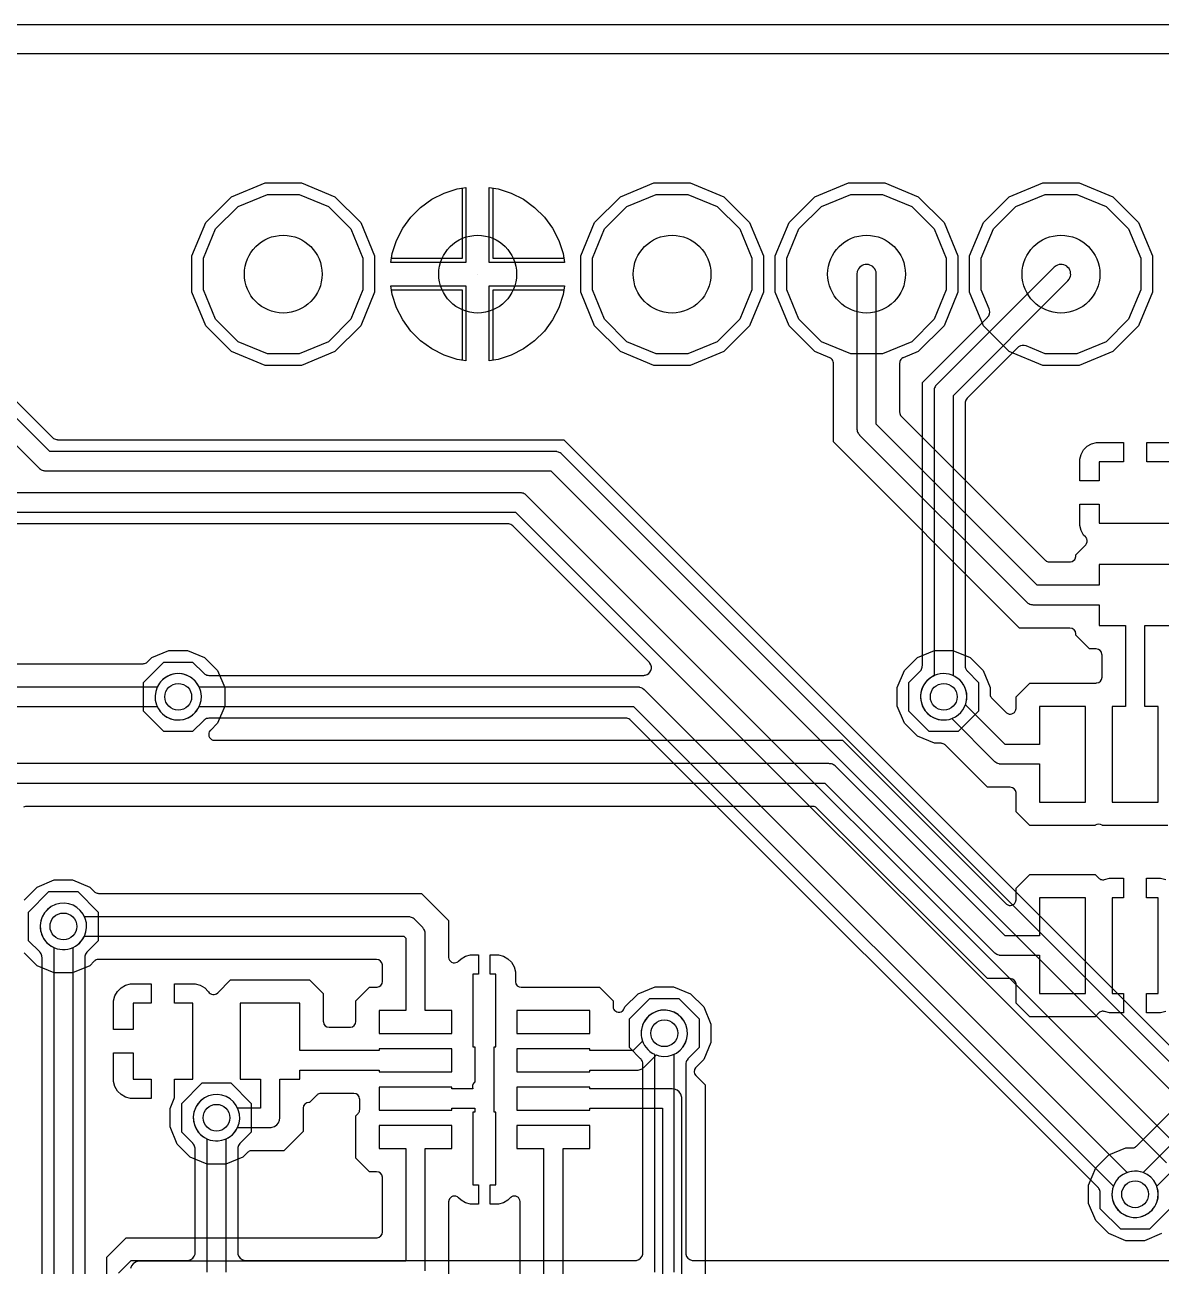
# Model space of a CAD drawing. Header units: millimetres. Extents: x -9.5 to 26.4, y -16 to 19.8.
# Drawn here: x -2 to 12.84, y 3.56 to 19.78 of the extents above; entities that cross this region are included whole.
import ezdxf

# ---------------------------------------------------------------- set-up
doc = ezdxf.new("R2010")
doc.units = ezdxf.units.MM

msp = doc.modelspace()

# ---------------------------------------------------------------- linework, layer by layer
at = {"layer": '16_copper'}
for points in [[(25.869, 19.399), (-9.0174, 19.399), (-9.025796875000001, 19.397953125), (-9.0342375, 19.397593750000002, 0.3205751741838904), (-9.117646875, 19.313928125), (-9.1181, 19.308378125, 0.013451900187748484), (-9.118546875, 19.302946875), (-9.119, 19.2974), (-9.119, -0.0965875)], [(13.36960625, 5.8100000000000005), (5.009803125, 14.169803125000001), (5.0055531250000005, 14.173200000000001), (5.001825, 14.177125, 0.11143036570132879), (4.952184375, 14.202853125), (4.94501875, 14.203775), (4.935146875, 14.20609375), (4.92645625, 14.206168750000002), (4.92, 14.207), (-1.67739375, 14.207), (-3.640196875, 16.169803125), (-3.66216875, 16.18736875, 0.7855394421340399), (-3.8396281250000004, 16.015884375000002), (-3.819803125, 15.990196875), (-1.8198031250000002, 13.990196875), (-1.815553125, 13.9868), (-1.811825, 13.982875, 0.11143036570132879), (-1.7621843750000001, 13.957146875000001), (-1.75501875, 13.956225), (-1.745146875, 13.953906250000001), (-1.73645625, 13.95383125), (-1.73, 13.953000000000001), (4.867393750000001, 13.953000000000001), (13.227196875, 5.593196875)], [(-2.8641187500000003, 15.609250000000001), (-1.6440218750000002, 14.389156250000001), (-1.63899375, 14.38524375, 0.14075965647395222), (-1.588709375, 14.360750000000001), (-1.5793468750000001, 14.359984375), (-1.5763312500000002, 14.35948125), (-1.5747875, 14.359609375000002), (-1.57218125, 14.359396875), (5.0357343750000005, 14.359396875), (13.402975000000001, 5.99215625)], [(13.05260625, 5.127000000000001), (4.549803125, 13.629803125), (4.5455531250000005, 13.6332), (4.541825, 13.637125000000001, 0.11143036570132879), (4.492184375, 13.662853125), (4.48501875, 13.663775000000001), (4.475146875, 13.66609375), (4.46645625, 13.66616875), (4.46, 13.667), (-3.73, 13.667), (-3.7579562500000003, 13.663884375, 0.7855334573518078), (-3.7621843750000004, 13.417146875), (-3.73, 13.413), (4.40739375, 13.413), (12.910196875, 4.9101968750000005)], [(12.954396875, 4.311778125), (12.68821875, 4.0456), (12.311778125, 4.0456), (12.0456, 4.311778125), (12.0456, 4.51718125), (12.044809375, 4.52351875, 0.1407252340376049), (12.026571875, 4.57638125), (12.0204875, 4.583546875000001), (12.018715625, 4.586028125), (12.017531250000001, 4.58703125), (12.015840625000001, 4.589021875), (5.914021875, 10.690840625), (5.9089937500000005, 10.694753125, 0.14075965647395222), (5.858709375, 10.719246875000001), (5.849346875, 10.720012500000001), (5.84633125, 10.720515625), (5.844787500000001, 10.720387500000001), (5.84218125, 10.720600000000001), (0.4053, 10.720600000000001), (0.3989625, 10.719809375, 0.1407252340376049), (0.3461, 10.701571875), (0.338934375, 10.6954875), (0.336453125, 10.693715625000001), (0.33545, 10.69253125), (0.333459375, 10.690840625), (0.18821875000000002, 10.5456), (-0.18821875000000002, 10.5456), (-0.45439687500000003, 10.811778125), (-0.45439687500000003, 11.18821875), (-0.18821875000000002, 11.454396875), (0.18821875000000002, 11.454396875), (0.333459375, 11.309156250000001), (0.3384875, 11.30524375, 0.14075965647395222), (0.38877187500000004, 11.280750000000001), (0.39813437500000004, 11.279984375), (0.40115, 11.27948125), (0.40269375, 11.279609375), (0.4053, 11.279396875), (6.0801875, 11.279396875), (6.0906093750000005, 11.280696875), (6.101103125, 11.281571875000001, 0.5415938989604304), (6.162759375, 11.440196875), (6.1610625, 11.442193750000001), (6.160271875, 11.44351875), (6.15810625, 11.445678125), (6.152028125, 11.452837500000001), (4.374021875, 13.230840625), (4.3689937500000005, 13.234753125000001, 0.14075965647395222), (4.318709375, 13.259246875), (4.309346875, 13.2600125), (4.30633125, 13.260515625), (4.3047875, 13.2603875), (4.30218125, 13.2606), (-2.784859375, 13.2606)], [(-1.779396875, -1.5946968750000001), (-1.779396875, 7.594696875), (-1.7801875, 7.601034375, 0.1407252340376049), (-1.7984250000000002, 7.653896875), (-1.804509375, 7.661062500000001), (-1.80628125, 7.6635437500000005), (-1.807465625, 7.664546875), (-1.80915625, 7.6665375000000004), (-1.954396875, 7.811778125), (-1.954396875, 8.18821875), (-1.68821875, 8.454396875), (-1.311778125, 8.454396875), (-1.0456, 8.18821875), (-1.0456, 7.811778125), (-1.190840625, 7.6665375000000004), (-1.194753125, 7.6615093750000005, 0.14075965647395222), (-1.219246875, 7.611225), (-1.2200125000000002, 7.6018625), (-1.220515625, 7.5988468750000004), (-1.2203875, 7.597303125000001), (-1.2206000000000001, 7.594696875), (-1.2206000000000001, -1.5946968750000001)], [(-0.779396875, 3.4708343750000004), (-0.6157343750000001, 3.634496875), (0.11900000000000001, 3.634496875), (0.127396875, 3.63554375), (0.1358375, 3.635903125, 0.3205751741838904), (0.219246875, 3.71956875), (0.2197, 3.72511875, 0.013451900187748484), (0.22014687500000002, 3.73055), (0.22060000000000002, 3.7360968750000003), (0.22060000000000002, 5.094696875), (0.219809375, 5.101034375, 0.14071886094081051), (0.201571875, 5.15389375), (0.19548437500000002, 5.161065625), (0.193715625, 5.1635437500000005), (0.19254062500000002, 5.164537500000001), (0.19084375, 5.1665375000000004), (0.045603125, 5.31178125), (0.045603125, 5.688215625000001), (0.31178125, 5.9543968750000005), (0.68821875, 5.9543968750000005), (0.954396875, 5.68821875), (0.954396875, 5.311778125), (0.80915625, 5.1665375000000004), (0.80524375, 5.1615093750000005, 0.14075965647395222), (0.78075, 5.111225), (0.7799843750000001, 5.1018625), (0.77948125, 5.0988468750000004), (0.779609375, 5.097303125), (0.779396875, 5.094696875), (0.779396875, 3.7360968750000003), (0.78044375, 3.7277), (0.780803125, 3.719259375, 0.3205751741838904), (0.86446875, 3.63585), (0.8700187500000001, 3.635396875, 0.013451900187748484), (0.8754500000000001, 3.6349500000000003), (0.880996875, 3.634496875), (5.969, 3.634496875), (5.977396875, 3.63554375), (5.985837500000001, 3.635903125, 0.3205751741838904), (6.069246875, 3.71956875), (6.0697, 3.72511875, 0.013451900187748484), (6.070146875000001, 3.73055), (6.070600000000001, 3.7360968750000003), (6.070600000000001, 6.198696875), (6.069809375, 6.205034375, 0.1407252340376049), (6.0515718750000005, 6.257896875), (6.0454875, 6.2650625), (6.043715625, 6.267543750000001), (6.042531250000001, 6.268546875), (6.040840625, 6.2705375000000005), (5.8956, 6.415778125), (5.8956, 6.79221875), (6.1617781250000005, 7.058396875000001), (6.53821875, 7.058396875000001), (6.804396875, 6.79221875), (6.804396875, 6.415778125), (6.6591562500000006, 6.2705375000000005), (6.65524375, 6.265509375000001, 0.14075965647395222), (6.63075, 6.215225), (6.629984375, 6.2058625), (6.62948125, 6.2028468750000005), (6.629609375, 6.201303125), (6.629396875, 6.198696875), (6.629396875, 3.7360968750000003), (6.63044375, 3.7277), (6.630803125, 3.719259375, 0.3205751741838904), (6.71446875, 3.63585), (6.72001875, 3.635396875, 0.013451900187748484), (6.72545, 3.6349500000000003), (6.730996875000001, 3.634496875), (15.088696875, 3.634496875)], [(6.477, 3.4821), (6.477, 6.329765625), (6.5082812500000005, 6.34570625, 0.9999999999999999), (6.191718750000001, 6.86229375), (6.153259375, 6.834353125000001, 0.5095262864814006), (6.191718750000001, 6.34570625), (6.223, 6.329765625), (6.223, 3.4821)], [(0.627, 3.4821), (0.627, 5.225765625), (0.65828125, 5.24170625, 0.9999999999999999), (0.34171875, 5.75829375), (0.303259375, 5.730353125000001, 0.5095262864814006), (0.34171875, 5.24170625), (0.373, 5.225765625), (0.373, 3.4821)]]:
    msp.add_lwpolyline(points, format="xyb", dxfattribs=at)
for points in [[(1.16445, 15.481300000000001), (0.7816875000000001, 15.63984375), (0.48874375000000003, 15.9327875), (0.3302, 16.31555), (0.3302, 16.729846875), (0.48874375000000003, 17.112609375), (0.7816875000000001, 17.405553125), (1.16445, 17.564096875), (1.578746875, 17.564096875), (1.961509375, 17.405553125), (2.254453125, 17.112609375), (2.412996875, 16.729846875), (2.412996875, 16.31555), (2.254453125, 15.9327875), (1.961509375, 15.63984375), (1.578746875, 15.481300000000001)], [(2.786534375, 16.72589375), (2.796746875, 16.79035), (2.852340625, 16.96145625), (2.934021875, 17.12176875), (3.039771875, 17.26731875), (3.166971875, 17.39451875), (3.312528125, 17.500275000000002), (3.4728406250000003, 17.58195625), (3.643946875, 17.63755), (3.7084, 17.647759375), (3.7084, 16.72589375)], [(4.1147937500000005, 16.72589375), (4.1147937500000005, 17.647759375), (4.179250000000001, 17.63755), (4.35035625, 17.58195625), (4.51066875, 17.500275000000002), (4.656225, 17.39451875), (4.783425, 17.26731875), (4.889175, 17.12176875), (4.970856250000001, 16.96145625), (5.0264500000000005, 16.79035), (5.036659375, 16.72589375)], [(6.2444500000000005, 15.481300000000001), (5.8616875, 15.63984375), (5.56874375, 15.9327875), (5.410200000000001, 16.31555), (5.410200000000001, 16.729846875), (5.56874375, 17.112609375), (5.8616875, 17.405553125), (6.2444500000000005, 17.564096875), (6.658746875, 17.564096875), (7.041509375, 17.405553125), (7.3344531250000005, 17.112609375), (7.492996875, 16.729846875), (7.492996875, 16.31555), (7.3344531250000005, 15.9327875), (7.041509375, 15.63984375), (6.658746875, 15.481300000000001)], [(8.78445, 15.481300000000001), (8.4016875, 15.63984375), (8.10874375, 15.9327875), (7.950200000000001, 16.31555), (7.950200000000001, 16.729846875), (8.10874375, 17.112609375), (8.4016875, 17.405553125), (8.78445, 17.564096875), (9.198746875000001, 17.564096875), (9.581509375000001, 17.405553125), (9.874453125, 17.112609375), (10.032996875, 16.729846875), (10.032996875, 16.31555), (9.874453125, 15.9327875), (9.581509375000001, 15.63984375), (9.198746875000001, 15.481300000000001)], [(3.9115843750000003, 16.522684375), (3.9115843750000003, 16.5227125), (3.9116125000000004, 16.5227125), (3.9116125000000004, 16.522684375)], [(3.64394375, 15.407846875), (3.4728406250000003, 15.463440625), (3.312528125, 15.545121875000001), (3.166971875, 15.650878125), (3.039778125, 15.778071875), (2.934021875, 15.923628125), (2.852340625, 16.083940625), (2.796746875, 16.255043750000002), (2.7865375, 16.3195), (3.7084, 16.3195), (3.7084, 15.3976375)], [(4.1147937500000005, 16.3195), (5.036659375, 16.3195), (5.0264500000000005, 16.255046875), (4.970856250000001, 16.083940625), (4.889175, 15.923628125), (4.78341875, 15.778071875), (4.656225, 15.650878125), (4.51066875, 15.545121875000001), (4.35035625, 15.463440625), (4.179250000000001, 15.407846875), (4.1147937500000005, 15.397634375)]]:
    msp.add_lwpolyline(points, close=True, dxfattribs=at)
for points in [[(9.811778125, 10.5456), (9.5456, 10.811778125), (9.5456, 11.18821875), (9.690840625, 11.333459375), (9.694753125, 11.338487500000001, 0.14075965647395222), (9.719246875, 11.388771875), (9.719875, 11.396459375000001), (9.7202625, 11.398309375), (9.72021875, 11.3993625), (9.720515625, 11.401150000000001), (9.720387500000001, 11.402693750000001), (9.720600000000001, 11.4053), (9.720600000000001, 15.106834375), (10.5708125, 15.95704375), (10.571496875000001, 15.957921875), (10.572375000000001, 15.9586375, 0.25340807048297237), (10.5979125, 16.051978125), (10.5928375, 16.067765625), (10.4902, 16.31555), (10.4902, 16.729846875), (10.648743750000001, 17.112609375), (10.9416875, 17.405553125), (11.32445, 17.564096875), (11.738746875, 17.564096875), (12.121509375, 17.405553125), (12.414453125000001, 17.112609375), (12.572996875000001, 16.729846875), (12.572996875000001, 16.31555), (12.414453125000001, 15.9327875), (12.121509375, 15.63984375), (11.738746875, 15.481300000000001), (11.32445, 15.481300000000001), (11.076665625, 15.583937500000001), (11.07558125, 15.5842375), (11.07459375, 15.58476875, 0.2534110283824202), (10.978584375, 15.572643750000001), (10.965940625, 15.5619125), (10.309153125, 14.905121875), (10.305228125000001, 14.900078125, 0.14070399151137), (10.280750000000001, 14.849809375000001), (10.279984375, 14.840446875000001), (10.27948125, 14.83743125), (10.279609375, 14.8358875), (10.279396875, 14.83328125), (10.279396875, 11.4053), (10.2801875, 11.3989625), (10.280196875, 11.39256875), (10.28078125, 11.390278125), (10.280803125, 11.3897625), (10.281550000000001, 11.387265625000001), (10.2817375, 11.386525, 0.10919843513692887), (10.298425, 11.3461), (10.304509375, 11.338934375000001), (10.30628125, 11.336453125), (10.307465625, 11.33545), (10.309156250000001, 11.333459375), (10.454396875, 11.18821875), (10.454396875, 10.811778125), (10.18821875, 10.5456)], [(10.070718750000001, 10.7054375, 0.6681793867569209), (10.15828125, 11.25829375), (10.127, 11.274234375), (10.127, 14.938493750000001), (11.621403125, 16.432896875), (11.63896875, 16.45486875, 0.7855394421340399), (11.467484375, 16.632328125), (11.441796875000001, 16.612503125), (9.910196875, 15.080903125), (9.9068, 15.076653125), (9.902875, 15.072925000000001, 0.11143036570132879), (9.877146875000001, 15.023284375000001), (9.876225, 15.01611875), (9.873906250000001, 15.006246875), (9.87383125, 14.99755625), (9.873000000000001, 14.991100000000001), (9.873000000000001, 11.274234375), (9.84171875, 11.25829375, 0.7883391036524925), (10.02376875, 10.698)], [(12.570718750000001, 4.2054375, 0.9999999999999999), (12.42928125, 4.7945625000000005), (12.395890625, 4.783715625), (6.089803125, 11.089803125000001), (6.085553125000001, 11.093200000000001), (6.081825, 11.097125, 0.11143036570132879), (6.032184375, 11.122853125), (6.02501875, 11.123775), (6.015146875, 11.12609375), (6.00645625, 11.12616875), (6, 11.127), (0.27423437500000003, 11.127), (0.25829375, 11.15828125, 0.9999999999999999), (-0.25829375, 10.84171875), (-0.23035312500000002, 10.803259375, 0.5095262864814006), (0.25829375, 10.84171875), (0.27423437500000003, 10.873000000000001), (5.947393750000001, 10.873000000000001), (12.216284375, 4.604109375), (12.2054375, 4.57071875, 0.5095268708080587), (12.52376875, 4.198)], [(-1.42928125, -2.2945625, 0.6681793867569209), (-1.34171875, -1.74170625), (-1.373, -1.7257656250000002), (-1.373, 7.725765625), (-1.34171875, 7.74170625, 0.9999999999999999), (-1.6582812500000002, 8.25829375), (-1.6967406250000001, 8.230353125, 0.5095262864814006), (-1.6582812500000002, 7.74170625), (-1.627, 7.725765625), (-1.627, -1.7257656250000002), (-1.6582812500000002, -1.74170625, 0.7883391036524925), (-1.47623125, -2.302)]]:
    msp.add_lwpolyline(points, format="xyb", close=True, dxfattribs=at)
at = {"layer": '1_copper'}
for points in [[(25.8944, 19.399), (-9.0428, 19.399), (-9.04841875, 19.398187500000002, 0.39258815634569955), (-9.119, 19.3228), (-9.119, -2.482384375)], [(12.927290625000001, 9.3202), (12.072578125, 9.3202), (12.070284375, 9.32246875, 0.2623172277269557), (11.979025, 9.321953125), (11.977290625, 9.3202), (11.123743750000001, 9.3202), (10.9452, 9.498743750000001), (10.9452, 9.742), (10.944387500000001, 9.74761875, 0.39258815634569955), (10.869, 9.818200000000001), (10.571140625, 9.818200000000001), (10.018459375, 10.37088125), (10.011675, 10.375953125), (10.005175000000001, 10.3814875, 0.08765145259213399), (9.980621875, 10.391490625000001), (9.973246875000001, 10.392000000000001), (9.964578125000001, 10.3932), (9.879296875, 10.3932), (9.656271875, 10.485581250000001), (9.485581250000001, 10.656271875), (9.3932, 10.879296875), (9.3932, 11.120700000000001), (9.485581250000001, 11.343725000000001), (9.656271875, 11.514415625), (9.879296875, 11.606796875), (10.120700000000001, 11.606796875), (10.343725000000001, 11.514415625), (10.514415625, 11.343725000000001), (10.606796875, 11.120700000000001), (10.606796875, 11.03541875), (10.608012500000001, 11.0269875), (10.60869375, 11.018525, 0.08765396656356698), (10.618978125, 10.994087500000001), (10.623850000000001, 10.98849375), (10.629115625, 10.9815375), (10.81511875, 10.79553125), (10.817396875, 10.793828125000001), (10.819278125, 10.791668750000001, 0.5484095900174472), (10.94233125, 10.82870625), (10.943531250000001, 10.837362500000001), (10.945046875000001, 10.84460625, 0.015780610188008838), (10.9452, 10.8494125), (10.9452, 11.001253125), (11.123743750000001, 11.179796875000001), (11.992, 11.179796875000001), (11.99761875, 11.180609375000001, 0.39258815634569955), (12.068200000000001, 11.255996875000001), (12.068200000000001, 11.549000000000001), (12.0673875, 11.554618750000001, 0.39258815634569955), (11.992, 11.625200000000001), (11.90374375, 11.625200000000001), (11.725200000000001, 11.80374375), (11.725200000000001, 11.822000000000001, 0.41421356237309503), (11.649000000000001, 11.898200000000001), (10.991140625, 11.898200000000001), (8.559800000000001, 14.329540625), (8.559800000000001, 15.358484375000002), (8.5595625, 15.360121875), (8.559728125000001, 15.361759375, 0.21834638570063183), (8.53079375, 15.418309375000002), (8.52158125, 15.4237125), (8.514965625, 15.427928125000001, 0.007889569284554799), (8.512759375, 15.428884375), (8.3153625, 15.510646875), (7.9795468750000005, 15.846462500000001), (7.7978000000000005, 16.285234375), (7.7978000000000005, 16.7601625), (7.9795468750000005, 17.198934375), (8.3153625, 17.534750000000003), (8.754134375, 17.716496875), (9.229062500000001, 17.716496875), (9.667834375, 17.534750000000003), (10.00365, 17.198934375), (10.185396875, 16.7601625), (10.185396875, 16.285234375), (10.00365, 15.846462500000001), (9.667834375, 15.510646875), (9.470437500000001, 15.428884375), (9.46901875, 15.428040625000001), (9.4674375, 15.427565625000002, 0.2183495123382137), (9.426265625000001, 15.379190625000001), (9.424803125, 15.368634375000001), (9.423434375000001, 15.3608875, 0.00788569762177906), (9.423396875, 15.358484375000002), (9.423396875, 14.71881875), (9.4246125, 14.710390625), (9.42529375, 14.701925000000001, 0.08765396656356698), (9.435578125000001, 14.677487500000002), (9.44045, 14.67189375), (9.445715625, 14.6649375), (11.3265375, 12.784115625), (11.333321875000001, 12.779043750000001), (11.339821875, 12.773509375000001, 0.08765145259213399), (11.364375, 12.76350625), (11.37175, 12.762996875), (11.38041875, 12.761796875), (11.649000000000001, 12.761796875), (11.654618750000001, 12.762609375, 0.3151532574451969), (11.72233125, 12.817290625), (11.723078125, 12.822684375000001, 0.035560664242719725), (11.725200000000001, 12.837996875), (11.725200000000001, 12.856253125), (11.8509875, 12.9820375), (11.854390625, 12.9865875, 0.2746293797719256), (11.868390625, 13.06284375), (11.86564375, 13.067815625000001, 0.06334420032697519), (11.8509875, 13.0898), (11.82675, 13.1140375), (11.793309375, 13.171959375), (11.776, 13.236556250000001), (11.775996875, 13.517603125), (12.030000000000001, 13.517603125), (12.030000000000001, 13.270000000000001), (12.97, 13.270000000000001)], [(12.97, 12.73), (12.030000000000001, 12.73), (12.030000000000001, 12.457), (11.22260625, 12.457), (9.1186, 14.56100625), (9.1186, 16.5227), (9.115484375000001, 16.55065625, 0.7855334573518078), (8.868746875000001, 16.554884375), (8.864600000000001, 16.5227), (8.864600000000001, 14.5084), (8.865203125, 14.503), (8.8650625, 14.497581250000001, 0.11143579834837763), (8.881971875, 14.444284375), (8.886390625, 14.438559375), (8.891728125, 14.429946875), (8.897815625, 14.423753125000001), (8.901796875, 14.418596875), (11.080196875, 12.240196875), (11.084446875000001, 12.2368), (11.088175, 12.232875, 0.11143036570132879), (11.137815625, 12.207146875000001), (11.14498125, 12.206225), (11.154853125, 12.203906250000001), (11.16354375, 12.20383125), (11.17, 12.203000000000001), (12.030000000000001, 12.203000000000001), (12.030000000000001, 11.93), (12.373000000000001, 11.93), (12.373000000000001, 10.875), (12.200000000000001, 10.875), (12.200000000000001, 9.625), (12.8, 9.625), (12.8, 10.875), (12.627, 10.875), (12.627, 11.93), (12.97, 11.93)], [(-2.7, 11.431796875), (-0.45790625, 11.431796875), (-0.449478125, 11.4330125), (-0.44101250000000003, 11.43369375, 0.08765396656356698), (-0.41657500000000003, 11.443978125000001), (-0.41098125, 11.44885), (-0.404025, 11.454115625), (-0.343725, 11.514415625), (-0.1207, 11.606796875), (0.1207, 11.606796875), (0.343725, 11.514415625), (0.514415625, 11.343725000000001), (0.606796875, 11.120700000000001), (0.606796875, 10.879296875), (0.514415625, 10.656271875), (0.42001875, 10.561878125), (0.418315625, 10.5596), (0.41615625, 10.557718750000001, 0.5484095900174472), (0.45319375, 10.434665625000001), (0.46185000000000004, 10.433465625), (0.46909375000000003, 10.43195, 0.015780610188008838), (0.47390000000000004, 10.431796875), (8.67885625, 10.431796875), (10.81511875, 8.29553125), (10.817396875, 8.293828125000001), (10.819278125, 8.291668750000001, 0.5484095900174472), (10.94233125, 8.32870625), (10.943531250000001, 8.33736875), (10.945046875000001, 8.344609375000001, 0.015770375218223928), (10.9452, 8.3494125), (10.9452, 8.501253125), (11.123743750000001, 8.679796875000001), (11.976253125000001, 8.679796875000001), (12.025425, 8.630621875000001), (12.031484375, 8.626090625), (12.037125000000001, 8.62104375, 0.16680722398858266), (12.084978125000001, 8.608515625), (12.09150625, 8.609959375), (12.099031250000001, 8.6109), (12.166559375, 8.628996875), (12.349993750000001, 8.628996875), (12.349993750000001, 8.375), (12.200000000000001, 8.375), (12.200000000000001, 7.125), (12.349993750000001, 7.125), (12.349993750000001, 6.871), (12.166559375, 6.871), (12.099031250000001, 6.889096875), (12.091515625000001, 6.889990625), (12.084109375, 6.89154375, 0.16681624604948672), (12.0364, 6.8784656250000005), (12.03145625, 6.8739375), (12.025425, 6.869375000000001), (11.976253125000001, 6.820200000000001), (11.123743750000001, 6.820200000000001), (10.9452, 6.99874375), (10.9452, 7.242), (10.944387500000001, 7.24761875, 0.39258815634569955), (10.869, 7.3182), (10.571140625, 7.3182), (8.343459375, 9.54588125), (8.336675, 9.550953125000001), (8.330175, 9.556487500000001, 0.08765145259213399), (8.305621875, 9.566490625), (8.298246875, 9.567), (8.289578125, 9.568200000000001), (-1.9795781250000002, 9.568200000000001), (-1.9880062500000002, 9.566984375), (-1.9964718750000001, 9.566303125000001, 0.08765396656356698), (-2.020909375, 9.55601875)], [(-2.13739375, 9.873000000000001), (8.44739375, 9.873000000000001), (10.660196875, 7.6601968750000005), (10.664446875000001, 7.6568000000000005), (10.668175, 7.652875000000001, 0.11143036570132879), (10.717815625, 7.627146875), (10.72498125, 7.626225000000001), (10.734853125, 7.62390625), (10.74354375, 7.62383125), (10.75, 7.623), (11.25, 7.623), (11.25, 7.125), (11.850000000000001, 7.125), (11.850000000000001, 8.375), (11.25, 8.375), (11.25, 7.877000000000001), (10.80260625, 7.877000000000001), (8.589803125, 10.089803125000001), (8.585553125, 10.093200000000001), (8.581825, 10.097125, 0.11143036570132879), (8.532184375, 10.122853125), (8.525018750000001, 10.123775), (8.515146875000001, 10.12609375), (8.506456250000001, 10.12616875), (8.5, 10.127), (-2.19, 10.127)], [(-2.0144156250000003, 8.343725000000001), (-1.843725, 8.514415625), (-1.6207, 8.606796875), (-1.379296875, 8.606796875), (-1.156271875, 8.514415625), (-1.095971875, 8.454115625), (-1.0891875, 8.44904375), (-1.0826875, 8.443509375, 0.08765145259213399), (-1.058134375, 8.43350625), (-1.050759375, 8.432996875), (-1.0420906250000002, 8.431796875), (3.17885625, 8.431796875), (3.5317968750000004, 8.078856250000001), (3.5317968750000004, 7.599965625), (3.53220625, 7.59713125), (3.5320093750000003, 7.594290625, 0.5484145622342881), (3.6452125, 7.533471875), (3.65216875, 7.538737500000001), (3.6583750000000004, 7.54279375, 0.010240763544507026), (3.66188125, 7.5460875000000005), (3.6940375000000003, 7.5782468750000005), (3.751959375, 7.6116875), (3.81655625, 7.628996875), (3.92378125, 7.628996875), (3.92378125, 7.375), (3.85, 7.375), (3.85, 6.425000000000001), (3.873, 6.425000000000001), (3.873, 5.966950000000001), (3.86513125, 5.9590812500000006, 0.2947584334874403), (3.847725, 5.878275), (3.8484281250000003, 5.877000000000001), (3.575, 5.877000000000001), (3.575, 5.9), (2.625, 5.9), (2.625, 5.6000000000000005), (3.575, 5.6000000000000005), (3.575, 5.623), (3.873, 5.623), (3.873, 5.575), (3.85, 5.575), (3.85, 4.625), (3.92378125, 4.625), (3.92378125, 4.371), (3.81655625, 4.371), (3.751959375, 4.388309375), (3.6940375000000003, 4.42175), (3.66188125, 4.453909375, 0.5729108245516616), (3.534665625, 4.4207375), (3.5334656250000003, 4.412084375), (3.53195, 4.4048375, 0.015780610188008838), (3.5317968750000004, 4.4000312500000005), (3.5317968750000004, 3.321140625)], [(-0.9317968750000001, -1.5260968750000001), (-0.9317968750000001, 3.6788562500000004), (-0.67885625, 3.9317968750000003), (2.592, 3.9317968750000003), (2.59761875, 3.932609375, 0.39258815634569955), (2.6682, 4.007996875), (2.6682, 4.719), (2.6673875000000002, 4.72461875, 0.39258815634569955), (2.592, 4.7952), (2.49874375, 4.7952), (2.3202000000000003, 4.973743750000001), (2.3202000000000003, 5.526253125), (2.3486812500000003, 5.554734375000001, 0.14430415280903483), (2.369290625, 5.592571875), (2.3698, 5.5999468750000005), (2.371, 5.6086156250000005), (2.371, 5.742), (2.3701875, 5.74761875, 0.39258815634569955), (2.2948, 5.8182), (1.8658156250000002, 5.8182), (1.8573875000000002, 5.8169843750000005), (1.848921875, 5.816303125, 0.08765396656356698), (1.8244843750000002, 5.806018750000001), (1.818890625, 5.801146875000001), (1.811934375, 5.79588125), (1.7162531250000002, 5.700200000000001), (1.707996875, 5.700200000000001, 0.41421356237309503), (1.631796875, 5.6240000000000006), (1.631796875, 5.321140625), (1.3788562500000001, 5.0682), (0.9579062500000001, 5.0682), (0.9494781250000001, 5.0669843750000005), (0.9410125, 5.066303125, 0.08765396656356698), (0.916575, 5.056018750000001), (0.9109812500000001, 5.051146875000001), (0.9040250000000001, 5.04588125), (0.8437250000000001, 4.98558125), (0.6207, 4.8932), (0.37929687500000003, 4.8932), (0.156271875, 4.98558125), (-0.014415625000000001, 5.156271875), (-0.106796875, 5.3792968750000005), (-0.106796875, 5.620696875), (-0.053403125, 5.749596875), (-0.05229375, 5.753959375), (-0.050471875, 5.758053125, 0.06890909149035641), (-0.047603125, 5.778759375), (-0.047603125, 6.005), (0.19, 6.005), (0.19, 6.995), (-0.047603125, 6.995), (-0.047603125, 7.2489968750000005), (0.223440625, 7.2489968750000005), (0.2880375, 7.2316875000000005), (0.345959375, 7.198246875000001), (0.393240625, 7.150965625), (0.3954375, 7.147159375, 0.49319024604821843), (0.515315625, 7.13136875), (0.68374375, 7.299796875), (1.7162531250000002, 7.299796875), (1.8947968750000002, 7.121253125), (1.8947968750000002, 6.757996875), (1.895609375, 6.752378125, 0.39258815634569955), (1.9709968750000002, 6.681796875000001), (2.244, 6.681796875000001), (2.2496187500000002, 6.682609375, 0.39258815634569955), (2.3202000000000003, 6.757996875), (2.3202000000000003, 7.026253125), (2.49874375, 7.204796875), (2.592, 7.204796875), (2.59761875, 7.205609375000001, 0.39258815634569955), (2.6682, 7.2809968750000005), (2.6682, 7.492), (2.6673875000000002, 7.49761875, 0.39258815634569955), (2.592, 7.5682), (-1.0420906250000002, 7.5682), (-1.05051875, 7.5669843750000005), (-1.058984375, 7.566303125, 0.08765396656356698), (-1.083421875, 7.556018750000001), (-1.089015625, 7.551146875000001), (-1.095971875, 7.545881250000001), (-1.156271875, 7.48558125), (-1.379296875, 7.3932), (-1.6207, 7.3932), (-1.843725, 7.48558125), (-2.0144156250000003, 7.656271875000001)], [(4.4682, 2.43294375), (4.4682, 4.4000312500000005), (4.467790625, 4.402859375), (4.4679875000000004, 4.405706250000001, 0.5484145622342881), (4.354784375, 4.466525), (4.347828125, 4.461259375), (4.341621875, 4.457203125, 0.010240763544507026), (4.338115625, 4.453909375), (4.3059593750000005, 4.42175), (4.248037500000001, 4.388309375), (4.183440625, 4.371), (4.0762125000000005, 4.371), (4.0762125000000005, 4.625), (4.15, 4.625), (4.15, 5.575), (4.127, 5.575), (4.127, 6.425000000000001), (4.15, 6.425000000000001), (4.15, 7.375), (4.0762125000000005, 7.375), (4.0762125000000005, 7.628996875), (4.183440625, 7.628996875), (4.248037500000001, 7.6116875), (4.3059593750000005, 7.5782468750000005), (4.353246875, 7.530959375), (4.3866875, 7.4730375), (4.403996875, 7.408440625000001), (4.403996875, 7.2809968750000005), (4.404809375, 7.2753781250000005, 0.39258815634569955), (4.480196875, 7.204796875), (5.501253125, 7.204796875), (5.679796875, 7.026253125), (5.679796875, 6.95470625), (5.68078125, 6.947890625), (5.6810375, 6.941015625), (5.682328125000001, 6.937175000000001), (5.68290625, 6.9331625, 0.5144225343484042), (5.80004375, 6.892525), (5.802984375, 6.89531875), (5.806375, 6.897534375, 0.08546262439648708), (5.826396875, 6.92555), (5.835581250000001, 6.947725), (6.006271875, 7.118415625), (6.229296875, 7.210796875000001), (6.4707, 7.210796875000001), (6.693725000000001, 7.118415625), (6.864415625, 6.947725), (6.956796875, 6.7247), (6.956796875, 6.483296875000001), (6.864415625, 6.260271875), (6.762078125, 6.1579375), (6.758675, 6.1533875, 0.39256960445629635), (6.762078125, 6.050175), (6.883396875000001, 5.92885625), (6.883396875000001, 2.421515625)], [(12.843725000000001, 3.98558125), (12.620700000000001, 3.8932), (12.379296875000001, 3.8932), (12.156271875, 3.98558125), (11.985581250000001, 4.156271875), (11.8932, 4.3792968750000005), (11.8932, 4.6207), (11.985581250000001, 4.843725), (12.156271875, 5.014415625), (12.379296875000001, 5.106796875000001), (12.464578125000001, 5.106796875000001), (12.473006250000001, 5.1080125), (12.481471875, 5.1086937500000005, 0.08765396656356698), (12.505909375, 5.118978125), (12.511503125, 5.12385), (12.518459375, 5.129115625), (12.99588125, 5.6065375)], [(3.2270000000000003, 3.5), (3.2270000000000003, 5.1000000000000005), (3.575, 5.1000000000000005), (3.575, 5.4), (2.625, 5.4), (2.625, 5.1000000000000005), (2.9730000000000003, 5.1000000000000005), (2.9730000000000003, 3.6270000000000002), (-0.5, 3.6270000000000002), (-0.512946875, 3.6255562500000003), (-0.52583125, 3.62434375, 0.28478264770884804), (-0.622853125, 3.5321843750000004)]]:
    msp.add_lwpolyline(points, format="xyb", dxfattribs=at)
for points in [[(1.1341343750000001, 15.3289), (0.6953625, 15.510646875), (0.35954687500000004, 15.846462500000001), (0.1778, 16.285234375), (0.1778, 16.7601625), (0.35954687500000004, 17.198934375), (0.6953625, 17.534750000000003), (1.1341343750000001, 17.716496875), (1.6090625, 17.716496875), (2.0478343750000003, 17.534750000000003), (2.3836500000000003, 17.198934375), (2.5653968750000002, 16.7601625), (2.5653968750000002, 16.285234375), (2.3836500000000003, 15.846462500000001), (2.0478343750000003, 15.510646875), (1.6090625, 15.3289)], [(6.214134375, 15.3289), (5.7753625, 15.510646875), (5.4395468750000004, 15.846462500000001), (5.2578000000000005, 16.285234375), (5.2578000000000005, 16.7601625), (5.4395468750000004, 17.198934375), (5.7753625, 17.534750000000003), (6.214134375, 17.716496875), (6.6890625, 17.716496875), (7.127834375, 17.534750000000003), (7.46365, 17.198934375), (7.645396875, 16.7601625), (7.645396875, 16.285234375), (7.46365, 15.846462500000001), (7.127834375, 15.510646875), (6.6890625, 15.3289)], [(11.294134375, 15.3289), (10.8553625, 15.510646875), (10.519546875, 15.846462500000001), (10.3378, 16.285234375), (10.3378, 16.7601625), (10.519546875, 17.198934375), (10.8553625, 17.534750000000003), (11.294134375, 17.716496875), (11.7690625, 17.716496875), (12.207834375000001, 17.534750000000003), (12.543650000000001, 17.198934375), (12.725396875000001, 16.7601625), (12.725396875000001, 16.285234375), (12.543650000000001, 15.846462500000001), (12.207834375000001, 15.510646875), (11.7690625, 15.3289)], [(2.7784906250000003, 16.675093750000002), (2.796746875, 16.79035), (2.85234375, 16.961471875), (2.9340125, 17.121750000000002), (3.039771875, 17.267315625000002), (3.16698125, 17.394525), (3.3125468750000002, 17.500284375), (3.4728250000000003, 17.581953125000002), (3.643946875, 17.63755), (3.7592000000000003, 17.65580625), (3.7592000000000003, 16.675093750000002)], [(4.06399375, 16.675093750000002), (4.06399375, 17.65580625), (4.179250000000001, 17.63755), (4.350371875, 17.581953125000002), (4.51065, 17.500284375), (4.656215625000001, 17.394525), (4.783425, 17.267315625000002), (4.889184375, 17.121750000000002), (4.9708531250000005, 16.961471875), (5.0264500000000005, 16.79035), (5.04470625, 16.675093750000002)], [(3.9115843750000003, 16.522684375), (3.9115843750000003, 16.5227125), (3.9116125000000004, 16.5227125), (3.9116125000000004, 16.522684375)], [(3.643946875, 15.407846875), (3.4728250000000003, 15.463443750000001), (3.3125468750000002, 15.5451125), (3.16698125, 15.650871875), (3.039771875, 15.778081250000001), (2.9340125, 15.923646875000001), (2.85234375, 16.083925), (2.796746875, 16.255046875), (2.7784906250000003, 16.3703), (3.7592000000000003, 16.3703), (3.7592000000000003, 15.389590625)], [(4.06399375, 16.3703), (5.04470625, 16.3703), (5.0264500000000005, 16.255046875), (4.9708531250000005, 16.083925), (4.889184375, 15.923646875000001), (4.783425, 15.778081250000001), (4.656215625000001, 15.650871875), (4.51065, 15.5451125), (4.350371875, 15.463443750000001), (4.179250000000001, 15.407846875), (4.06399375, 15.389590625)], [(11.776, 13.822390625), (11.776, 14.103440625000001), (11.793309375, 14.1680375), (11.82675, 14.225959375), (11.8740375, 14.273246875), (11.931959375, 14.3066875), (11.996556250000001, 14.323996875), (12.347603125000001, 14.323996875), (12.347603125000001, 14.07), (12.030000000000001, 14.07), (12.030000000000001, 13.822390625)], [(12.97, 13.822390625), (12.97, 14.07), (12.652390625, 14.07), (12.652390625, 14.323996875), (13.003440625000001, 14.323996875), (13.0680375, 14.3066875), (13.125959375, 14.273246875), (13.173246875, 14.225959375), (13.206687500000001, 14.1680375), (13.223996875000001, 14.103440625000001), (13.223996875000001, 13.822390625)], [(-0.8439968750000001, 6.652390625000001), (-0.8439968750000001, 7.028440625), (-0.8266875, 7.0930375), (-0.793246875, 7.150959375), (-0.7459593750000001, 7.198246875000001), (-0.6880375000000001, 7.2316875000000005), (-0.6234406250000001, 7.2489968750000005), (-0.352390625, 7.2489968750000005), (-0.352390625, 6.995), (-0.5900000000000001, 6.995), (-0.5900000000000001, 6.652390625000001)], [(5.375, 6.9), (4.425, 6.9), (4.425, 6.6000000000000005), (5.375, 6.6000000000000005)], [(-0.6234406250000001, 5.751), (-0.6880375000000001, 5.768309375), (-0.7459593750000001, 5.80175), (-0.793246875, 5.8490375000000006), (-0.8266875, 5.9069593750000005), (-0.8439968750000001, 5.97155625), (-0.8439968750000001, 6.347603125), (-0.5900000000000001, 6.347603125), (-0.5900000000000001, 6.005), (-0.352390625, 6.005), (-0.352390625, 5.751)]]:
    msp.add_lwpolyline(points, close=True, dxfattribs=at)
for points in [[(0.07071875, 10.7054375, 0.9999999999999999), (-0.07071875, 11.294562500000001), (-0.115928125, 11.279875, 0.15838534241201704), (-0.25829375, 11.15828125), (-0.27423437500000003, 11.127), (-3.73, 11.127), (-3.7579562500000003, 11.123884375000001, 0.7855334573518078), (-3.7621843750000004, 10.877146875000001), (-3.73, 10.873000000000001), (-0.27423437500000003, 10.873000000000001), (-0.25829375, 10.84171875, 0.2820309453045792), (0.02376875, 10.698)], [(11.850000000000001, 10.875), (11.25, 10.875), (11.25, 10.377), (10.80260625, 10.377), (10.283715625000001, 10.895890625), (10.2945625, 10.92928125, 0.9999999999999999), (9.7054375, 11.070718750000001), (9.698, 11.02376875, 0.5095268708080587), (10.070718750000001, 10.7054375), (10.104109375, 10.716284375), (10.660196875, 10.160196875), (10.664446875000001, 10.1568), (10.668175, 10.152875, 0.11143036570132879), (10.717815625, 10.127146875000001), (10.72498125, 10.126225), (10.734853125, 10.123906250000001), (10.74354375, 10.12383125), (10.75, 10.123000000000001), (11.25, 10.123000000000001), (11.25, 9.625), (11.850000000000001, 9.625)], [(3.575, 6.9), (3.2270000000000003, 6.9), (3.2270000000000003, 7.9), (3.2263968750000003, 7.9054), (3.2265375, 7.910818750000001, 0.11143579834837763), (3.209628125, 7.964115625000001), (3.2052093750000004, 7.969840625000001), (3.1998718750000004, 7.978453125000001), (3.1937843750000003, 7.984646875), (3.189803125, 7.989803125000001), (3.089803125, 8.089803125), (3.085553125, 8.0932), (3.0818250000000003, 8.097125, 0.11143036570132879), (3.032184375, 8.122853125), (3.02501875, 8.123775), (3.015146875, 8.12609375), (3.0064562500000003, 8.12616875), (3, 8.127), (-1.225765625, 8.127), (-1.24170625, 8.15828125, 0.9999999999999999), (-1.75829375, 7.84171875), (-1.7303531250000002, 7.8032593750000006, 0.5095262864814006), (-1.24170625, 7.84171875), (-1.225765625, 7.873), (2.9473937500000003, 7.873), (2.9730000000000003, 7.84739375), (2.9730000000000003, 6.9), (2.625, 6.9), (2.625, 6.6000000000000005), (3.575, 6.6000000000000005)], [(12.570718750000001, 4.2054375, 0.41421356237309503), (12.794562500000001, 4.57071875), (12.783715625000001, 4.604109375), (13.539803125, 5.360196875000001), (13.5432, 5.3644468750000005), (13.547125000000001, 5.368175, 0.11143036570132879), (13.572853125, 5.417815625), (13.573775000000001, 5.42498125), (13.57609375, 5.434853125), (13.57616875, 5.44354375), (13.577, 5.45), (13.577, 7.125), (13.75, 7.125), (13.75, 8.375), (13.15, 8.375), (13.15, 7.125), (13.323, 7.125), (13.323, 5.50260625), (12.604109375, 4.783715625), (12.570718750000001, 4.7945625000000005, 0.9999999999999999), (12.42928125, 4.2054375), (12.476231250000001, 4.198), (12.52376875, 4.198)], [(0.57071875, 5.2054375, 0.19891290556570576), (0.75829375, 5.34171875), (0.774234375, 5.373), (1.2, 5.373), (1.212946875, 5.37444375), (1.2258312500000001, 5.3756562500000005, 0.28478264770884804), (1.322853125, 5.467815625), (1.32298125, 5.4688125), (1.3233875000000002, 5.469925), (1.32698125, 5.497825000000001), (1.3268718750000001, 5.4989968750000005), (1.327, 5.5), (1.327, 6.005), (1.59, 6.005), (1.59, 6.123), (2.625, 6.123), (2.625, 6.1000000000000005), (3.575, 6.1000000000000005), (3.575, 6.4), (2.625, 6.4), (2.625, 6.377000000000001), (1.59, 6.377000000000001), (1.59, 6.995), (0.81, 6.995), (0.81, 6.005), (1.073, 6.005), (1.073, 5.627000000000001), (0.774234375, 5.627000000000001), (0.75829375, 5.65828125, 0.9999999999999999), (0.24170625, 5.34171875), (0.269646875, 5.3032593750000006, 0.24007917323694153), (0.52376875, 5.198)], [(5.375, 6.123), (5.996, 6.123), (6.0014, 6.123603125000001), (6.00681875, 6.1234625000000005, 0.11143579834837763), (6.060115625, 6.1403718750000005), (6.065840625, 6.144790625000001), (6.074453125000001, 6.150128125), (6.080646875, 6.156215625000001), (6.085803125, 6.1601968750000005), (6.245890625, 6.320284375), (6.27928125, 6.3094375000000005, 0.9999999999999999), (6.420718750000001, 6.898562500000001), (6.37376875, 6.906000000000001, 0.5095268708080587), (6.0554375, 6.53328125), (6.066284375, 6.499890625), (5.94339375, 6.377000000000001), (5.375, 6.377000000000001), (5.375, 6.4), (4.425, 6.4), (4.425, 6.1000000000000005), (5.375, 6.1000000000000005)], [(6.47743125, 1.13295625, 0.28478264770884804), (6.574453125000001, 1.2251156250000002), (6.578600000000001, 1.2573), (6.578600000000001, 5.75), (6.577156250000001, 5.762946875), (6.57594375, 5.77583125, 0.28478264770884804), (6.483784375, 5.872853125000001), (6.482787500000001, 5.8729812500000005), (6.481675, 5.873387500000001), (6.453775, 5.87698125), (6.452603125, 5.876871875), (6.4516, 5.877000000000001), (5.375, 5.877000000000001), (5.375, 5.9), (4.425, 5.9), (4.425, 5.6000000000000005), (5.375, 5.6000000000000005), (5.375, 5.623), (6.3246, 5.623), (6.3246, 1.2573), (6.327715625000001, 1.22934375, 0.34580278566985845), (6.449425000000001, 1.13031875)], [(5.15071875, 1.9914375000000002, 0.924390945660768), (5.056231250000001, 2.588), (5.027, 2.58336875), (5.027, 5.1000000000000005), (5.375, 5.1000000000000005), (5.375, 5.4), (4.425, 5.4), (4.425, 5.1000000000000005), (4.773000000000001, 5.1000000000000005), (4.773000000000001, 2.466), (4.773603125, 2.4606), (4.7734625, 2.4551812500000003, 0.11143579834837763), (4.790371875, 2.4018843750000003), (4.794790625, 2.3961593750000003), (4.797059375, 2.392496875), (4.7854375000000005, 2.35671875), (4.7780000000000005, 2.30976875, 0.46100797944753186), (5.10376875, 1.984)]]:
    msp.add_lwpolyline(points, format="xyb", close=True, dxfattribs=at)
msp.add_lwpolyline([(12.900965625000001, 6.889096875), (12.8334375, 6.871), (12.65, 6.870996875), (12.65, 7.125), (12.8, 7.125), (12.8, 8.375), (12.65, 8.375), (12.65, 8.628996875), (12.8334375, 8.628996875), (12.900965625000001, 8.6109)], dxfattribs=at)
at = {"layer": 'drills_PTH'}
for centre in [(1.3716000000000002, 16.5227), (3.9116, 16.5227), (6.4516, 16.5227), (8.9916, 16.5227), (11.531600000000001, 16.5227)]:
    msp.add_circle(centre, 0.508, dxfattribs=at)
at = {"layer": 'drills_via_1_16'}
for centre in [(0, 11), (10, 11), (-1.5, 8), (6.3500000000000005, 6.604), (0.5, 5.5), (12.5, 4.5)]:
    msp.add_circle(centre, 0.17500000000000002, dxfattribs=at)
at = {"layer": 'outline'}
msp.add_lwpolyline([(-9.5, -16), (26.3516, -16), (26.3516, 19.78), (-9.5, 19.78), (-9.5, -16)], close=True, dxfattribs=at)

doc.saveas('drawing.dxf')
